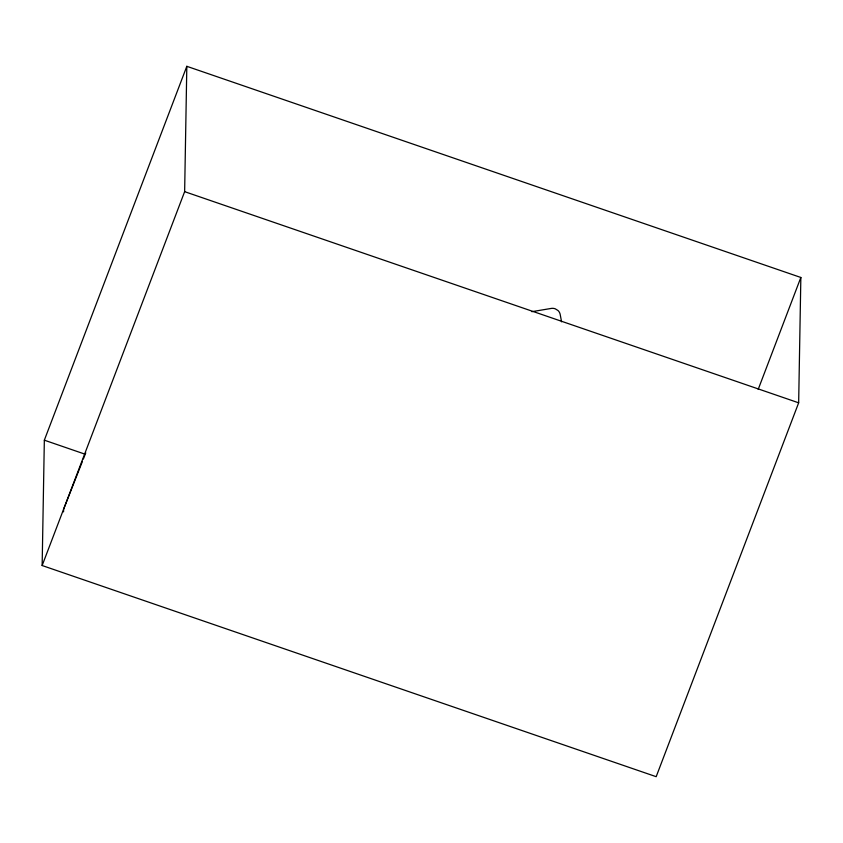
<?xml version="1.0" encoding="UTF-8"?>
<svg xmlns="http://www.w3.org/2000/svg" width="843" height="843" viewBox="0 0 843 843"><rect width="100%" height="100%" fill="white"/><g stroke="black" fill="none" stroke-linecap="round" stroke-linejoin="round"><path stroke-width="1.26" d="M42.15 565.527L44.342 440.183L186.819 66.312L800.85 277.473L798.658 402.817L656.181 776.688L42.15 565.527L184.638 191.656L186.819 66.312M63.552 511.859L63.594 509.235L82.393 461.458M758.194 389.392L800.85 277.473M83.352 459.014L85.765 452.881M531.828 311.689L551.196 308.433A7.64 7.239 1 0 1 555.274 308.823L558.055 310.551A7.966 7.545 1 0 1 560.195 314.502L561.575 321.836M184.638 191.656L798.658 402.817M44.342 440.183L84.195 453.892"/></g></svg>
